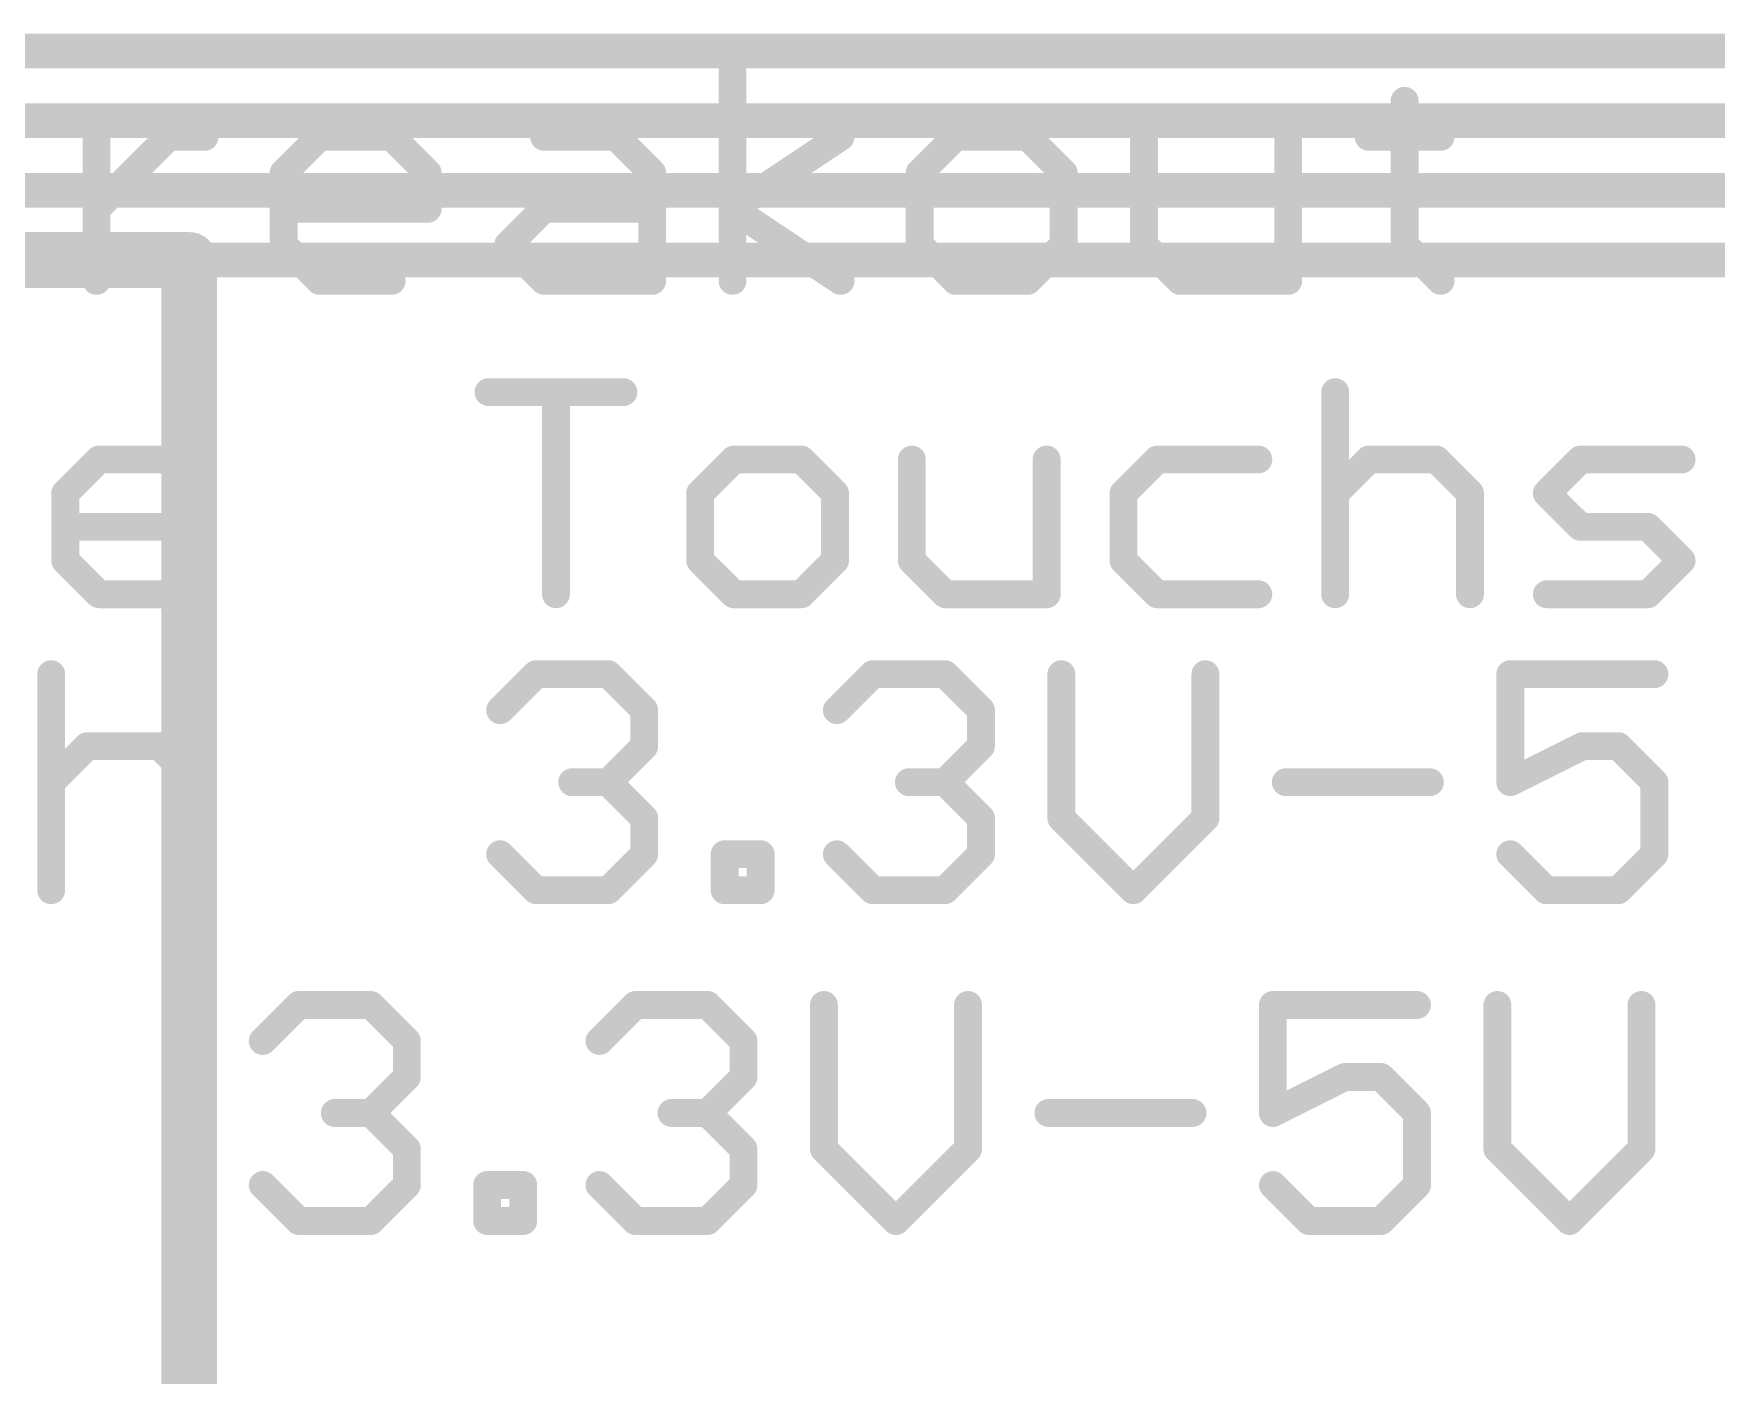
# Model space of a CAD drawing. Extents: x -42 to 37, y -47 to 54.
# Drawn here: x 0.14 to 12.41, y -31.25 to -21.46 of the extents above; entities that cross this region are included whole.
import ezdxf

# ---------------------------------------------------------------- set-up
doc = ezdxf.new("R2010")
doc.units = 0
for name, color, linetype in [('1', 12, 'CONTINUOUS'), ('16', 132, 'CONTINUOUS'), ('21', 40, 'CONTINUOUS')]:
    doc.layers.add(name, color=color, linetype=linetype)

msp = doc.modelspace()

# ---------------------------------------------------------------- linework, layer by layer
at = {"layer": '1', "const_width": 0.254}
for points in [[(-8.89, -21.59), (15.494, -21.59)], [(16.002, -22.098), (-6.35, -22.098)], [(-3.81, -22.606), (16.51, -22.606)], [(17.018, -23.114), (-1.27, -23.114)]]:
    msp.add_lwpolyline(points, dxfattribs=at)
at = {"layer": '16', "const_width": 0.4064}
for points in [[(1.27, -23.114), (-16.764, -23.114)], [(1.27, -40.64), (1.27, -23.114)]]:
    msp.add_lwpolyline(points, dxfattribs=at)
at = {"layer": '16', "const_width": 0.2032}
for points in [[(1.3716, -23.114, 1), (1.1684, -23.114)], [(1.27, -23.2156, 1), (1.27, -23.0124)]]:
    msp.add_lwpolyline(points, format="xyb", dxfattribs=at)
at = {"layer": '21', "const_width": 0.2032}
for points in [[(5.233, -23.2664), (5.233, -21.6903)], [(10.1343, -21.9529), (10.1343, -23.0037)], [(0.5944, -23.2664), (0.5944, -22.2156)], [(0.5944, -22.741), (1.1197, -22.2156)], [(1.1197, -22.2156), (1.3824, -22.2156)], [(1.9586, -22.4783), (2.2213, -22.2156)], [(2.2213, -22.2156), (2.7467, -22.2156)], [(2.7467, -22.2156), (3.0094, -22.4783)], [(3.8585, -22.2156), (4.3839, -22.2156)], [(4.3839, -22.2156), (4.6466, -22.4783)], [(5.233, -22.741), (6.021, -22.2156)], [(6.8599, -22.2156), (6.5973, -22.4783)], [(7.3853, -22.2156), (6.8599, -22.2156)], [(7.648, -22.4783), (7.3853, -22.2156)], [(8.2344, -22.2156), (8.2344, -23.0037)], [(9.2852, -23.2664), (9.2852, -22.2156)], [(9.8716, -22.2156), (10.397, -22.2156)], [(1.9586, -23.0037), (1.9586, -22.4783)], [(3.0094, -22.4783), (3.0094, -22.741)], [(4.6466, -22.4783), (4.6466, -23.2664)], [(6.5973, -22.4783), (6.5973, -23.0037)], [(7.648, -23.0037), (7.648, -22.4783)], [(3.0094, -22.741), (1.9586, -22.741)], [(3.5958, -23.0037), (3.8585, -22.741)], [(3.8585, -22.741), (4.6466, -22.741)], [(6.021, -23.2664), (5.233, -22.741)], [(2.2213, -23.2664), (1.9586, -23.0037)], [(3.8585, -23.2664), (3.5958, -23.0037)], [(6.5973, -23.0037), (6.8599, -23.2664)], [(7.3853, -23.2664), (7.648, -23.0037)], [(8.2344, -23.0037), (8.4971, -23.2664)], [(10.1343, -23.0037), (10.397, -23.2664)], [(2.7467, -23.2664), (2.2213, -23.2664)], [(4.6466, -23.2664), (3.8585, -23.2664)], [(6.8599, -23.2664), (7.3853, -23.2664)], [(8.4971, -23.2664), (9.2852, -23.2664)], [(3.4535, -24.0779), (4.4365, -24.0779)], [(3.945, -25.5524), (3.945, -24.0779)], [(9.6279, -24.0779), (9.6279, -25.5524)], [(0.3663, -24.8152), (0.612, -24.5694)], [(0.612, -24.5694), (1.1035, -24.5694)], [(1.1035, -24.5694), (1.3492, -24.8152)], [(5.2428, -24.5694), (4.9971, -24.8152)], [(5.7343, -24.5694), (5.2428, -24.5694)], [(5.9801, -24.8152), (5.7343, -24.5694)], [(6.5407, -24.5694), (6.5407, -25.3067)], [(7.5237, -25.5524), (7.5237, -24.5694)], [(8.33, -24.5694), (8.0843, -24.8152)], [(9.0673, -24.5694), (8.33, -24.5694)], [(9.6279, -24.8152), (9.8737, -24.5694)], [(9.8737, -24.5694), (10.3651, -24.5694)], [(10.3651, -24.5694), (10.6109, -24.8152)], [(11.1715, -24.8152), (11.4173, -24.5694)], [(11.4173, -24.5694), (12.1545, -24.5694)], [(0.3663, -25.3067), (0.3663, -24.8152)], [(1.3492, -24.8152), (1.3492, -25.0609)], [(4.9971, -24.8152), (4.9971, -25.3067)], [(5.9801, -25.3067), (5.9801, -24.8152)], [(8.0843, -24.8152), (8.0843, -25.3067)], [(10.6109, -24.8152), (10.6109, -25.5524)], [(11.4173, -25.0609), (11.1715, -24.8152)], [(1.3492, -25.0609), (0.3663, -25.0609)], [(11.9087, -25.0609), (11.4173, -25.0609)], [(12.1545, -25.3067), (11.9087, -25.0609)], [(0.612, -25.5524), (0.3663, -25.3067)], [(4.9971, -25.3067), (5.2428, -25.5524)], [(5.7343, -25.5524), (5.9801, -25.3067)], [(6.5407, -25.3067), (6.7864, -25.5524)], [(8.0843, -25.3067), (8.33, -25.5524)], [(11.9087, -25.5524), (12.1545, -25.3067)], [(1.1035, -25.5524), (0.612, -25.5524)], [(5.2428, -25.5524), (5.7343, -25.5524)], [(6.7864, -25.5524), (7.5237, -25.5524)], [(8.33, -25.5524), (9.0673, -25.5524)], [(11.1715, -25.5524), (11.9087, -25.5524)], [(0.2637, -26.1353), (0.2637, -27.7114)], [(3.538, -26.3979), (3.8007, -26.1353)], [(3.8007, -26.1353), (4.3261, -26.1353)], [(4.3261, -26.1353), (4.5888, -26.3979)], [(5.9938, -26.3979), (6.2564, -26.1353)], [(6.2564, -26.1353), (6.7818, -26.1353)], [(6.7818, -26.1353), (7.0445, -26.3979)], [(7.6309, -26.1353), (7.6309, -27.186)], [(8.6817, -27.186), (8.6817, -26.1353)], [(11.956, -26.1353), (10.9052, -26.1353)], [(10.9052, -26.1353), (10.9052, -26.9233)], [(4.5888, -26.3979), (4.5888, -26.6606)], [(7.0445, -26.3979), (7.0445, -26.6606)], [(0.2637, -26.9233), (0.5264, -26.6606)], [(0.5264, -26.6606), (1.0518, -26.6606)], [(1.0518, -26.6606), (1.3145, -26.9233)], [(4.5888, -26.6606), (4.3261, -26.9233)], [(7.0445, -26.6606), (6.7818, -26.9233)], [(10.9052, -26.9233), (11.4306, -26.6606)], [(11.4306, -26.6606), (11.6933, -26.6606)], [(11.6933, -26.6606), (11.956, -26.9233)], [(1.3145, -26.9233), (1.3145, -27.7114)], [(4.3261, -26.9233), (4.0634, -26.9233)], [(4.3261, -26.9233), (4.5888, -27.186)], [(6.7818, -26.9233), (6.5191, -26.9233)], [(6.7818, -26.9233), (7.0445, -27.186)], [(9.2681, -26.9233), (10.3188, -26.9233)], [(11.956, -26.9233), (11.956, -27.4487)], [(4.5888, -27.186), (4.5888, -27.4487)], [(7.0445, -27.186), (7.0445, -27.4487)], [(7.6309, -27.186), (8.1563, -27.7114)], [(8.1563, -27.7114), (8.6817, -27.186)], [(3.8007, -27.7114), (3.538, -27.4487)], [(4.5888, -27.4487), (4.3261, -27.7114)], [(5.1752, -27.7114), (5.1752, -27.4487)], [(5.1752, -27.4487), (5.4379, -27.4487)], [(5.4379, -27.4487), (5.4379, -27.7114)], [(6.2564, -27.7114), (5.9938, -27.4487)], [(7.0445, -27.4487), (6.7818, -27.7114)], [(11.1679, -27.7114), (10.9052, -27.4487)], [(11.956, -27.4487), (11.6933, -27.7114)], [(4.3261, -27.7114), (3.8007, -27.7114)], [(5.4379, -27.7114), (5.1752, -27.7114)], [(6.7818, -27.7114), (6.2564, -27.7114)], [(11.6933, -27.7114), (11.1679, -27.7114)], [(1.8066, -28.8109), (2.0693, -28.5483)], [(2.0693, -28.5483), (2.5946, -28.5483)], [(2.5946, -28.5483), (2.8573, -28.8109)], [(4.2623, -28.8109), (4.525, -28.5483)], [(4.525, -28.5483), (5.0504, -28.5483)], [(5.0504, -28.5483), (5.3131, -28.8109)], [(5.8995, -28.5483), (5.8995, -29.599)], [(6.9502, -29.599), (6.9502, -28.5483)], [(10.2245, -28.5483), (9.1738, -28.5483)], [(9.1738, -28.5483), (9.1738, -29.3363)], [(10.8109, -28.5483), (10.8109, -29.599)], [(11.8617, -29.599), (11.8617, -28.5483)], [(2.8573, -28.8109), (2.8573, -29.0736)], [(5.3131, -28.8109), (5.3131, -29.0736)], [(2.8573, -29.0736), (2.5946, -29.3363)], [(5.3131, -29.0736), (5.0504, -29.3363)], [(9.1738, -29.3363), (9.6992, -29.0736)], [(9.6992, -29.0736), (9.9618, -29.0736)], [(9.9618, -29.0736), (10.2245, -29.3363)], [(2.5946, -29.3363), (2.3319, -29.3363)], [(2.5946, -29.3363), (2.8573, -29.599)], [(5.0504, -29.3363), (4.7877, -29.3363)], [(5.0504, -29.3363), (5.3131, -29.599)], [(7.5366, -29.3363), (8.5874, -29.3363)], [(10.2245, -29.3363), (10.2245, -29.8617)], [(2.8573, -29.599), (2.8573, -29.8617)], [(5.3131, -29.599), (5.3131, -29.8617)], [(5.8995, -29.599), (6.4248, -30.1244)], [(6.4248, -30.1244), (6.9502, -29.599)], [(10.8109, -29.599), (11.3363, -30.1244)], [(11.3363, -30.1244), (11.8617, -29.599)], [(2.0693, -30.1244), (1.8066, -29.8617)], [(2.8573, -29.8617), (2.5946, -30.1244)], [(3.4437, -30.1244), (3.4437, -29.8617)], [(3.4437, -29.8617), (3.7064, -29.8617)], [(3.7064, -29.8617), (3.7064, -30.1244)], [(4.525, -30.1244), (4.2623, -29.8617)], [(5.3131, -29.8617), (5.0504, -30.1244)], [(9.4365, -30.1244), (9.1738, -29.8617)], [(10.2245, -29.8617), (9.9618, -30.1244)], [(2.5946, -30.1244), (2.0693, -30.1244)], [(3.7064, -30.1244), (3.4437, -30.1244)], [(5.0504, -30.1244), (4.525, -30.1244)], [(9.9618, -30.1244), (9.4365, -30.1244)]]:
    msp.add_lwpolyline(points, dxfattribs=at)
at = {"layer": '21', "const_width": 0.1016}
for points in [[(5.2838, -21.6903, 1), (5.1822, -21.6903)], [(10.1851, -21.9529, 1), (10.0835, -21.9529)], [(0.6452, -22.2156, 1), (0.5436, -22.2156)], [(1.1197, -22.1648, 1), (1.1197, -22.2664)], [(1.1557, -22.2516, 1), (1.0838, -22.1797)], [(1.3824, -22.2664, 1), (1.3824, -22.1648)], [(2.2213, -22.1648, 1), (2.2213, -22.2664)], [(2.2573, -22.2516, 1), (2.1854, -22.1797)], [(2.7826, -22.1797, 1), (2.7108, -22.2516)], [(2.7467, -22.2664, 1), (2.7467, -22.1648)], [(3.8585, -22.1648, 1), (3.8585, -22.2664)], [(4.4198, -22.1797, 1), (4.348, -22.2516)], [(4.3839, -22.2664, 1), (4.3839, -22.1648)], [(6.0492, -22.2579, 1), (5.9929, -22.1734)], [(6.8599, -22.1648, 1), (6.8599, -22.2664)], [(6.8959, -22.2516, 1), (6.824, -22.1797)], [(7.4212, -22.1797, 1), (7.3494, -22.2516)], [(7.3853, -22.2664, 1), (7.3853, -22.1648)], [(8.2852, -22.2156, 1), (8.1836, -22.2156)], [(9.336, -22.2156, 1), (9.2344, -22.2156)], [(9.8716, -22.1648, 1), (9.8716, -22.2664)], [(10.397, -22.2664, 1), (10.397, -22.1648)], [(2.0094, -22.4783, 1), (1.9078, -22.4783)], [(1.9227, -22.4424, 1), (1.9946, -22.5142)], [(3.0602, -22.4783, 1), (2.9586, -22.4783)], [(2.9735, -22.5142, 1), (3.0453, -22.4424)], [(4.6974, -22.4783, 1), (4.5958, -22.4783)], [(4.6106, -22.5142, 1), (4.6825, -22.4424)], [(6.5613, -22.4424, 1), (6.6332, -22.5142)], [(6.6481, -22.4783, 1), (6.5465, -22.4783)], [(7.6988, -22.4783, 1), (7.5972, -22.4783)], [(7.6121, -22.5142, 1), (7.6839, -22.4424)], [(0.5584, -22.7051, 1), (0.6303, -22.7769)], [(1.9586, -22.6902, 1), (1.9586, -22.7918)], [(2.9586, -22.741, 1), (3.0602, -22.741)], [(3.0094, -22.7918, 1), (3.0094, -22.6902)], [(3.8585, -22.6902, 1), (3.8585, -22.7918)], [(3.8944, -22.7769, 1), (3.8226, -22.7051)], [(4.6466, -22.7918, 1), (4.6466, -22.6902)], [(5.2611, -22.6988, 1), (5.2048, -22.7833)], [(5.2048, -22.6988, 1), (5.2611, -22.7833)], [(1.9946, -22.9678, 1), (1.9227, -23.0396)], [(3.6317, -22.9678, 1), (3.5599, -23.0396)], [(3.5599, -22.9678, 1), (3.6317, -23.0396)], [(6.6332, -22.9678, 1), (6.5613, -23.0396)], [(7.6839, -23.0396, 1), (7.6121, -22.9678)], [(8.2703, -22.9678, 1), (8.1985, -23.0396)], [(10.1702, -22.9678, 1), (10.0983, -23.0396)], [(1.9078, -23.0037, 1), (2.0094, -23.0037)], [(6.5465, -23.0037, 1), (6.6481, -23.0037)], [(7.5972, -23.0037, 1), (7.6988, -23.0037)], [(8.1836, -23.0037, 1), (8.2852, -23.0037)], [(10.0835, -23.0037, 1), (10.1851, -23.0037)], [(2.2213, -23.2156, 1), (2.2213, -23.3172)], [(2.1854, -23.3023, 1), (2.2573, -23.2305)], [(2.7467, -23.3172, 1), (2.7467, -23.2156)], [(3.8585, -23.2156, 1), (3.8585, -23.3172)], [(3.8226, -23.3023, 1), (3.8944, -23.2305)], [(4.6466, -23.3172, 1), (4.6466, -23.2156)], [(5.9929, -23.3087, 1), (6.0492, -23.2241)], [(6.8599, -23.2156, 1), (6.8599, -23.3172)], [(6.824, -23.3023, 1), (6.8959, -23.2305)], [(7.3494, -23.2305, 1), (7.4212, -23.3023)], [(7.3853, -23.3172, 1), (7.3853, -23.2156)], [(8.4971, -23.2156, 1), (8.4971, -23.3172)], [(8.4612, -23.3023, 1), (8.533, -23.2305)], [(9.2852, -23.3172, 1), (9.2852, -23.2156)], [(10.361, -23.3023, 1), (10.4329, -23.2305)], [(0.5436, -23.2664, 1), (0.6452, -23.2664)], [(4.5958, -23.2664, 1), (4.6974, -23.2664)], [(5.1822, -23.2664, 1), (5.2838, -23.2664)], [(9.2344, -23.2664, 1), (9.336, -23.2664)], [(3.4535, -24.0271, 1), (3.4535, -24.1287)], [(3.9958, -24.0779, 1), (3.8942, -24.0779)], [(4.4365, -24.1287, 1), (4.4365, -24.0271)], [(9.6787, -24.0779, 1), (9.5771, -24.0779)], [(0.612, -24.5186, 1), (0.612, -24.6202)], [(0.6479, -24.6053, 1), (0.5761, -24.5335)], [(1.1394, -24.5335, 1), (1.0676, -24.6053)], [(1.1035, -24.6202, 1), (1.1035, -24.5186)], [(5.2428, -24.5186, 1), (5.2428, -24.6202)], [(5.2788, -24.6053, 1), (5.2069, -24.5335)], [(5.7702, -24.5335, 1), (5.6984, -24.6053)], [(5.7343, -24.6202, 1), (5.7343, -24.5186)], [(6.5915, -24.5694, 1), (6.4899, -24.5694)], [(7.5745, -24.5694, 1), (7.4729, -24.5694)], [(8.33, -24.5186, 1), (8.33, -24.6202)], [(8.366, -24.6053, 1), (8.2941, -24.5335)], [(9.0673, -24.6202, 1), (9.0673, -24.5186)], [(9.8737, -24.5186, 1), (9.8737, -24.6202)], [(9.9096, -24.6053, 1), (9.8377, -24.5335)], [(10.4011, -24.5335, 1), (10.3292, -24.6053)], [(10.3651, -24.6202, 1), (10.3651, -24.5186)], [(11.4173, -24.5186, 1), (11.4173, -24.6202)], [(11.4532, -24.6053, 1), (11.3813, -24.5335)], [(12.1545, -24.6202, 1), (12.1545, -24.5186)], [(0.4171, -24.8152, 1), (0.3155, -24.8152)], [(0.3304, -24.7793, 1), (0.4022, -24.8511)], [(1.4, -24.8152, 1), (1.2984, -24.8152)], [(1.3133, -24.8511, 1), (1.3852, -24.7793)], [(5.0479, -24.8152, 1), (4.9463, -24.8152)], [(4.9612, -24.7793, 1), (5.033, -24.8511)], [(6.0309, -24.8152, 1), (5.9293, -24.8152)], [(5.9441, -24.8511, 1), (6.016, -24.7793)], [(8.1351, -24.8152, 1), (8.0335, -24.8152)], [(8.0484, -24.7793, 1), (8.1202, -24.8511)], [(9.592, -24.7793, 1), (9.6638, -24.8511)], [(10.6617, -24.8152, 1), (10.5601, -24.8152)], [(10.575, -24.8511, 1), (10.6468, -24.7793)], [(11.2074, -24.7793, 1), (11.1356, -24.8511)], [(11.1356, -24.7793, 1), (11.2074, -24.8511)], [(0.3663, -25.0101, 1), (0.3663, -25.1117)], [(1.2984, -25.0609, 1), (1.4, -25.0609)], [(1.3492, -25.1117, 1), (1.3492, -25.0101)], [(11.4173, -25.0101, 1), (11.4173, -25.1117)], [(11.3813, -25.0968, 1), (11.4532, -25.025)], [(11.9447, -25.025, 1), (11.8728, -25.0968)], [(11.9087, -25.1117, 1), (11.9087, -25.0101)], [(0.4022, -25.2707, 1), (0.3304, -25.3426)], [(0.3155, -25.3067, 1), (0.4171, -25.3067)], [(5.033, -25.2707, 1), (4.9612, -25.3426)], [(4.9463, -25.3067, 1), (5.0479, -25.3067)], [(5.9293, -25.3067, 1), (6.0309, -25.3067)], [(6.016, -25.3426, 1), (5.9441, -25.2707)], [(6.5766, -25.2707, 1), (6.5048, -25.3426)], [(6.4899, -25.3067, 1), (6.5915, -25.3067)], [(8.1202, -25.2707, 1), (8.0484, -25.3426)], [(8.0335, -25.3067, 1), (8.1351, -25.3067)], [(12.1904, -25.3426, 1), (12.1186, -25.2707)], [(12.1186, -25.3426, 1), (12.1904, -25.2707)], [(0.612, -25.5016, 1), (0.612, -25.6032)], [(0.5761, -25.5883, 1), (0.6479, -25.5165)], [(1.1035, -25.6032, 1), (1.1035, -25.5016)], [(3.8942, -25.5524, 1), (3.9958, -25.5524)], [(5.2428, -25.5016, 1), (5.2428, -25.6032)], [(5.2069, -25.5883, 1), (5.2788, -25.5165)], [(5.6984, -25.5165, 1), (5.7702, -25.5883)], [(5.7343, -25.6032, 1), (5.7343, -25.5016)], [(6.7864, -25.5016, 1), (6.7864, -25.6032)], [(6.7505, -25.5883, 1), (6.8224, -25.5165)], [(7.4729, -25.5524, 1), (7.5745, -25.5524)], [(7.5237, -25.6032, 1), (7.5237, -25.5016)], [(8.33, -25.5016, 1), (8.33, -25.6032)], [(8.2941, -25.5883, 1), (8.366, -25.5165)], [(9.0673, -25.6032, 1), (9.0673, -25.5016)], [(9.5771, -25.5524, 1), (9.6787, -25.5524)], [(10.5601, -25.5524, 1), (10.6617, -25.5524)], [(11.1715, -25.5016, 1), (11.1715, -25.6032)], [(11.8728, -25.5165, 1), (11.9447, -25.5883)], [(11.9087, -25.6032, 1), (11.9087, -25.5016)], [(0.3145, -26.1353, 1), (0.2129, -26.1353)], [(3.8007, -26.0845, 1), (3.8007, -26.1861)], [(3.8366, -26.1712, 1), (3.7648, -26.0993)], [(4.362, -26.0993, 1), (4.2902, -26.1712)], [(4.3261, -26.1861, 1), (4.3261, -26.0845)], [(6.2564, -26.0845, 1), (6.2564, -26.1861)], [(6.2924, -26.1712, 1), (6.2205, -26.0993)], [(6.8177, -26.0993, 1), (6.7459, -26.1712)], [(6.7818, -26.1861, 1), (6.7818, -26.0845)], [(7.6817, -26.1353, 1), (7.5801, -26.1353)], [(8.7325, -26.1353, 1), (8.6309, -26.1353)], [(10.9052, -26.0845, 1), (10.9052, -26.1861)], [(10.956, -26.1353, 1), (10.8544, -26.1353)], [(11.956, -26.1861, 1), (11.956, -26.0845)], [(3.5021, -26.362, 1), (3.5739, -26.4339)], [(4.6396, -26.3979, 1), (4.538, -26.3979)], [(4.5529, -26.4339, 1), (4.6247, -26.362)], [(5.9578, -26.362, 1), (6.0297, -26.4339)], [(7.0953, -26.3979, 1), (6.9937, -26.3979)], [(7.0086, -26.4339, 1), (7.0804, -26.362)], [(0.5264, -26.6098, 1), (0.5264, -26.7114)], [(0.5623, -26.6966, 1), (0.4905, -26.6247)], [(1.0877, -26.6247, 1), (1.0159, -26.6966)], [(1.0518, -26.7114, 1), (1.0518, -26.6098)], [(4.538, -26.6606, 1), (4.6396, -26.6606)], [(4.6247, -26.6966, 1), (4.5529, -26.6247)], [(6.9937, -26.6606, 1), (7.0953, -26.6606)], [(7.0804, -26.6966, 1), (7.0086, -26.6247)], [(11.4306, -26.6098, 1), (11.4306, -26.7114)], [(11.4533, -26.7061, 1), (11.4079, -26.6152)], [(11.7292, -26.6247, 1), (11.6574, -26.6966)], [(11.6933, -26.7114, 1), (11.6933, -26.6098)], [(0.2278, -26.8874, 1), (0.2996, -26.9592)], [(1.3653, -26.9233, 1), (1.2637, -26.9233)], [(1.2786, -26.9592, 1), (1.3504, -26.8874)], [(4.0634, -26.8725, 1), (4.0634, -26.9741)], [(4.362, -26.8874, 1), (4.2902, -26.9592)], [(4.2902, -26.8874, 1), (4.362, -26.9592)], [(4.3261, -26.9741, 1), (4.3261, -26.8725)], [(6.5191, -26.8725, 1), (6.5191, -26.9741)], [(6.8177, -26.8874, 1), (6.7459, -26.9592)], [(6.7459, -26.8874, 1), (6.8177, -26.9592)], [(6.7818, -26.9741, 1), (6.7818, -26.8725)], [(9.2681, -26.8725, 1), (9.2681, -26.9741)], [(10.3188, -26.9741, 1), (10.3188, -26.8725)], [(10.8825, -26.8779, 1), (10.9279, -26.9688)], [(10.8544, -26.9233, 1), (10.956, -26.9233)], [(12.0068, -26.9233, 1), (11.9052, -26.9233)], [(11.9201, -26.9592, 1), (11.9919, -26.8874)], [(4.6396, -27.186, 1), (4.538, -27.186)], [(4.5529, -27.2219, 1), (4.6247, -27.1501)], [(7.0953, -27.186, 1), (6.9937, -27.186)], [(7.0086, -27.2219, 1), (7.0804, -27.1501)], [(7.6668, -27.1501, 1), (7.595, -27.2219)], [(8.7176, -27.2219, 1), (8.6458, -27.1501)], [(7.5801, -27.186, 1), (7.6817, -27.186)], [(8.6309, -27.186, 1), (8.7325, -27.186)], [(3.5739, -27.4128, 1), (3.5021, -27.4846)], [(4.6247, -27.4846, 1), (4.5529, -27.4128)], [(5.226, -27.4487, 1), (5.1244, -27.4487)], [(5.1752, -27.3979, 1), (5.1752, -27.4995)], [(5.4887, -27.4487, 1), (5.3871, -27.4487)], [(5.4379, -27.4995, 1), (5.4379, -27.3979)], [(6.0297, -27.4128, 1), (5.9578, -27.4846)], [(7.0804, -27.4846, 1), (7.0086, -27.4128)], [(10.9411, -27.4128, 1), (10.8693, -27.4846)], [(11.9919, -27.4846, 1), (11.9201, -27.4128)], [(4.538, -27.4487, 1), (4.6396, -27.4487)], [(6.9937, -27.4487, 1), (7.0953, -27.4487)], [(11.9052, -27.4487, 1), (12.0068, -27.4487)], [(3.8007, -27.6606, 1), (3.8007, -27.7622)], [(4.3261, -27.7622, 1), (4.3261, -27.6606)], [(5.1752, -27.6606, 1), (5.1752, -27.7622)], [(5.4379, -27.7622, 1), (5.4379, -27.6606)], [(6.2564, -27.6606, 1), (6.2564, -27.7622)], [(6.7818, -27.7622, 1), (6.7818, -27.6606)], [(11.1679, -27.6606, 1), (11.1679, -27.7622)], [(11.6933, -27.7622, 1), (11.6933, -27.6606)], [(0.2129, -27.7114, 1), (0.3145, -27.7114)], [(1.2637, -27.7114, 1), (1.3653, -27.7114)], [(3.7648, -27.7473, 1), (3.8366, -27.6755)], [(4.2902, -27.6755, 1), (4.362, -27.7473)], [(5.1244, -27.7114, 1), (5.226, -27.7114)], [(5.3871, -27.7114, 1), (5.4887, -27.7114)], [(6.2205, -27.7473, 1), (6.2924, -27.6755)], [(6.7459, -27.6755, 1), (6.8177, -27.7473)], [(8.1204, -27.6755, 1), (8.1922, -27.7473)], [(8.1204, -27.7473, 1), (8.1922, -27.6755)], [(11.132, -27.7473, 1), (11.2038, -27.6755)], [(11.6574, -27.6755, 1), (11.7292, -27.7473)], [(2.0693, -28.4975, 1), (2.0693, -28.5991)], [(2.1052, -28.5842, 1), (2.0333, -28.5123)], [(2.6306, -28.5123, 1), (2.5587, -28.5842)], [(2.5946, -28.5991, 1), (2.5946, -28.4975)], [(4.525, -28.4975, 1), (4.525, -28.5991)], [(4.5609, -28.5842, 1), (4.4891, -28.5123)], [(5.0863, -28.5123, 1), (5.0145, -28.5842)], [(5.0504, -28.5991, 1), (5.0504, -28.4975)], [(5.9503, -28.5483, 1), (5.8487, -28.5483)], [(7.001, -28.5483, 1), (6.8994, -28.5483)], [(9.1738, -28.4975, 1), (9.1738, -28.5991)], [(9.2246, -28.5483, 1), (9.123, -28.5483)], [(10.2245, -28.5991, 1), (10.2245, -28.4975)], [(10.8617, -28.5483, 1), (10.7601, -28.5483)], [(11.9125, -28.5483, 1), (11.8109, -28.5483)], [(2.9081, -28.8109, 1), (2.8065, -28.8109)], [(5.3639, -28.8109, 1), (5.2623, -28.8109)], [(1.7706, -28.775, 1), (1.8425, -28.8469)], [(2.8214, -28.8469, 1), (2.8933, -28.775)], [(4.2264, -28.775, 1), (4.2982, -28.8469)], [(5.2771, -28.8469, 1), (5.349, -28.775)], [(2.8065, -29.0736, 1), (2.9081, -29.0736)], [(2.8933, -29.1096, 1), (2.8214, -29.0377)], [(5.2623, -29.0736, 1), (5.3639, -29.0736)], [(5.349, -29.1096, 1), (5.2771, -29.0377)], [(9.6992, -29.0228, 1), (9.6992, -29.1244)], [(9.7219, -29.1191, 1), (9.6764, -29.0282)], [(9.9978, -29.0377, 1), (9.9259, -29.1096)], [(9.9618, -29.1244, 1), (9.9618, -29.0228)], [(2.3319, -29.2855, 1), (2.3319, -29.3871)], [(2.6306, -29.3004, 1), (2.5587, -29.3722)], [(2.5587, -29.3004, 1), (2.6306, -29.3722)], [(2.5946, -29.3871, 1), (2.5946, -29.2855)], [(4.7877, -29.2855, 1), (4.7877, -29.3871)], [(5.0863, -29.3004, 1), (5.0145, -29.3722)], [(5.0145, -29.3004, 1), (5.0863, -29.3722)], [(5.0504, -29.3871, 1), (5.0504, -29.2855)], [(7.5366, -29.2855, 1), (7.5366, -29.3871)], [(8.5874, -29.3871, 1), (8.5874, -29.2855)], [(9.1511, -29.2909, 1), (9.1965, -29.3818)], [(9.123, -29.3363, 1), (9.2246, -29.3363)], [(10.2753, -29.3363, 1), (10.1737, -29.3363)], [(10.1886, -29.3722, 1), (10.2605, -29.3004)], [(2.9081, -29.599, 1), (2.8065, -29.599)], [(2.8214, -29.6349, 1), (2.8933, -29.5631)], [(5.3639, -29.599, 1), (5.2623, -29.599)], [(5.2771, -29.6349, 1), (5.349, -29.5631)], [(5.9354, -29.5631, 1), (5.8635, -29.6349)], [(5.8487, -29.599, 1), (5.9503, -29.599)], [(6.8994, -29.599, 1), (7.001, -29.599)], [(6.9861, -29.6349, 1), (6.9143, -29.5631)], [(10.8468, -29.5631, 1), (10.775, -29.6349)], [(10.7601, -29.599, 1), (10.8617, -29.599)], [(11.8109, -29.599, 1), (11.9125, -29.599)], [(11.8976, -29.6349, 1), (11.8258, -29.5631)], [(1.8425, -29.8258, 1), (1.7706, -29.8976)], [(2.8065, -29.8617, 1), (2.9081, -29.8617)], [(2.8933, -29.8976, 1), (2.8214, -29.8258)], [(3.4945, -29.8617, 1), (3.3929, -29.8617)], [(3.4437, -29.8109, 1), (3.4437, -29.9125)], [(3.7572, -29.8617, 1), (3.6556, -29.8617)], [(3.7064, -29.9125, 1), (3.7064, -29.8109)], [(4.2982, -29.8258, 1), (4.2264, -29.8976)], [(5.2623, -29.8617, 1), (5.3639, -29.8617)], [(5.349, -29.8976, 1), (5.2771, -29.8258)], [(9.2097, -29.8258, 1), (9.1379, -29.8976)], [(10.1737, -29.8617, 1), (10.2753, -29.8617)], [(10.2605, -29.8976, 1), (10.1886, -29.8258)], [(2.0693, -30.0736, 1), (2.0693, -30.1752)], [(2.0333, -30.1603, 1), (2.1052, -30.0885)], [(2.5587, -30.0885, 1), (2.6306, -30.1603)], [(2.5946, -30.1752, 1), (2.5946, -30.0736)], [(3.4437, -30.0736, 1), (3.4437, -30.1752)], [(3.7064, -30.1752, 1), (3.7064, -30.0736)], [(4.525, -30.0736, 1), (4.525, -30.1752)], [(4.4891, -30.1603, 1), (4.5609, -30.0885)], [(5.0145, -30.0885, 1), (5.0863, -30.1603)], [(5.0504, -30.1752, 1), (5.0504, -30.0736)], [(6.3889, -30.0885, 1), (6.4608, -30.1603)], [(6.3889, -30.1603, 1), (6.4608, -30.0885)], [(9.4365, -30.0736, 1), (9.4365, -30.1752)], [(9.4005, -30.1603, 1), (9.4724, -30.0885)], [(9.9259, -30.0885, 1), (9.9978, -30.1603)], [(9.9618, -30.1752, 1), (9.9618, -30.0736)], [(11.3004, -30.0885, 1), (11.3722, -30.1603)], [(11.3004, -30.1603, 1), (11.3722, -30.0885)], [(3.3929, -30.1244, 1), (3.4945, -30.1244)], [(3.6556, -30.1244, 1), (3.7572, -30.1244)]]:
    msp.add_lwpolyline(points, format="xyb", dxfattribs=at)

doc.saveas('drawing.dxf')
